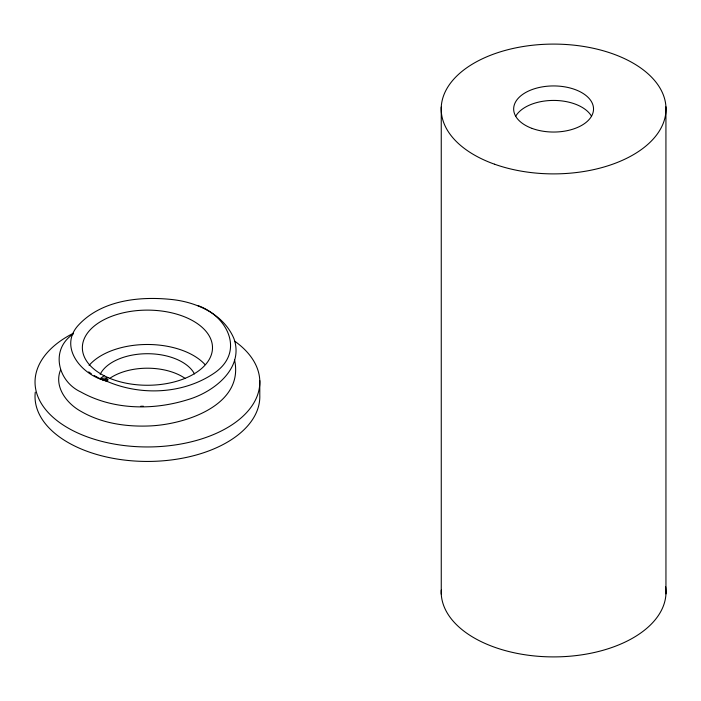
<?xml version="1.0" encoding="UTF-8"?>
<svg xmlns="http://www.w3.org/2000/svg" width="701" height="701" viewBox="0 0 701 701"><rect width="100%" height="100%" fill="white"/><g stroke="black" fill="none" stroke-linecap="round" stroke-linejoin="round"><path stroke-width="1.05" d="M197.752 305.505C228.211 316.353 245.368 352.656 213.498 373.615C182.786 394.102 141.111 395.855 107.516 381.563L107.831 379.591L103.634 380.179C81.307 373.905 58.735 347.118 78.03 325.588C101.014 300.273 138.964 296.12 171.21 299.45C196.482 301.965 223.759 314.118 234.02 338.811C244.36 368.761 213.13 392.376 187.702 399.693C153.037 410.532 113.071 409.989 80.86 391.982C57.526 381.291 50.034 349.3 73.281 333.991M60.47 370.137C53.819 386.803 66.761 403.566 80.86 411.303C101.671 423.422 126.434 426.988 150.207 425.919C185.195 424.35 244.509 405.283 234.537 359.806M107.831 379.591L106.622 381.23L100.033 378.724L104.107 375.727A65.07 37.574 0 0 1 125.181 312.383A65.07 37.574 0 0 1 211.816 353.111A65.07 37.574 0 0 1 108.637 377.857L104.107 375.727M140.743 406.247L143.407 406.23M103.914 380.249L100.033 378.724L108.147 377.629L103.634 380.179L107.516 381.563M96.493 377.085L100.471 378.794M94.171 375.543L97.22 377.226M88.703 371.863L91.332 373.756M665.932 106.815L665.95 593.905M441.253 107.095L441.262 594.185M259.791 380.599L259.791 395.092A112.397 64.895 0 0 1 144.897 461.424A112.397 64.895 0 0 1 35.278 392.183M234.502 341.036A112.397 64.895 0 0 1 219.457 431.877A112.397 64.895 0 0 1 61.951 424.201A112.397 64.895 0 0 1 73.474 333.194M109.733 378.382A49.096 28.347 0 0 1 185.108 378.382M89.08 365.414A65.07 37.574 0 0 1 146.623 344.489A65.07 37.574 0 0 1 205.034 364.59M100.19 374.316A49.096 28.347 0 0 1 147.052 353.716A49.096 28.347 0 0 1 194.449 373.905M665.635 586.781A112.397 64.895 0 0 1 556.489 656.881A112.397 64.895 0 0 1 441.253 590.111M515.603 116.401A39.931 23.054 0 0 1 553.518 100.427A39.931 23.054 0 0 1 591.556 116.313M494.573 164.218A112.397 64.895 0 0 0 665.95 110.889A112.397 64.895 0 0 0 500.269 51.865A112.397 64.895 0 0 0 494.573 164.218M532.164 128.441A39.931 23.054 0 0 0 593.493 109.978A39.931 23.054 0 0 0 535.135 88.545A39.931 23.054 0 0 0 532.164 128.441"/></g></svg>
